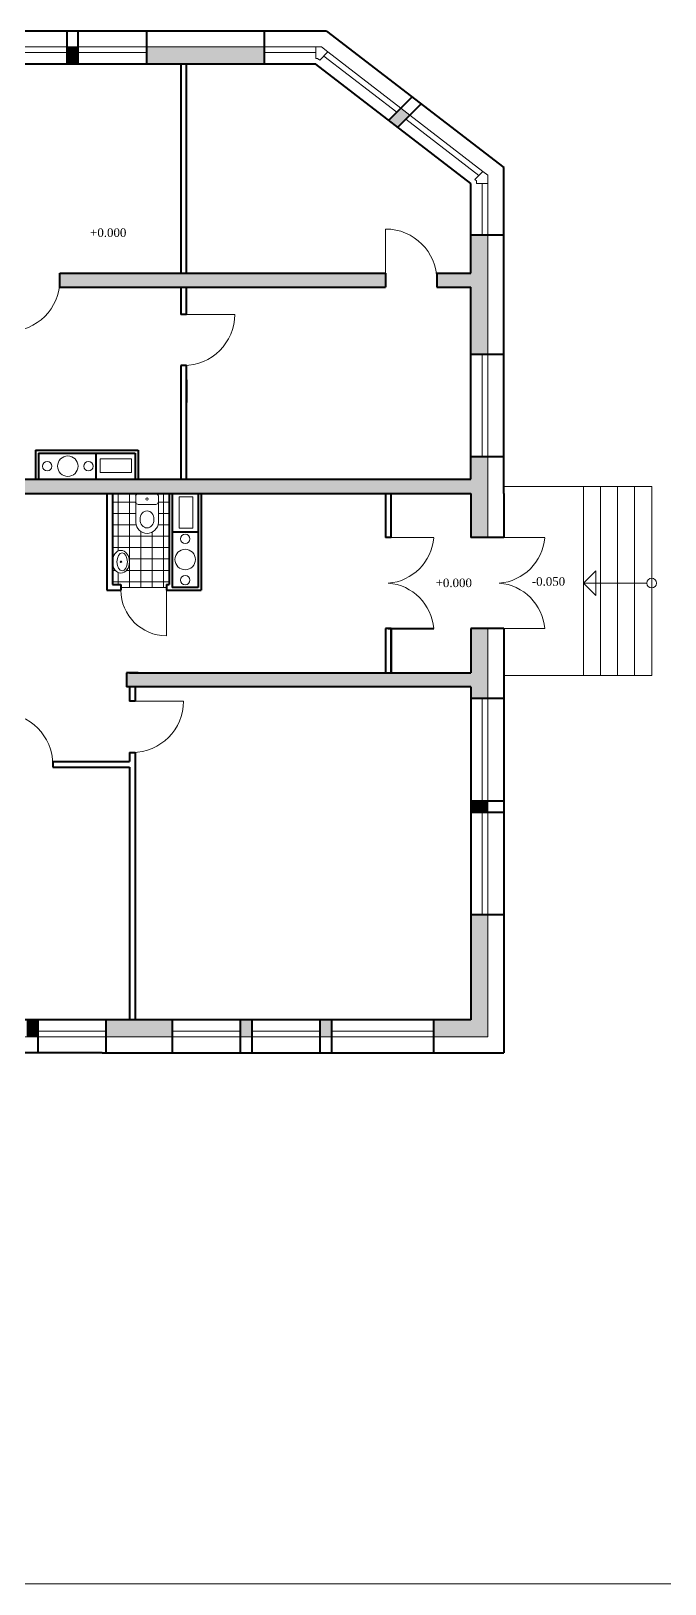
# Model space of a CAD drawing. Header units: millimetres. Extents: x 145836 to 266027, y 108786 to 206069.
# Drawn here: x 223460 to 234603, y 108786 to 136084 of the extents above; entities that cross this region are included whole.
import ezdxf

# ---------------------------------------------------------------- set-up
doc = ezdxf.new("R2010")
doc.units = ezdxf.units.MM
doc.layers.get('0').update_dxf_attribs({"color": 250})
doc.styles.get("Standard").update_dxf_attribs({"font": 'arial.ttf'})

msp = doc.modelspace()

# ---------------------------------------------------------------- hatches: boundary and pattern name
at = {"lineweight": 20}
for points in [[(224290, 135804), (224090, 135804), (224090, 135704), (224090, 135504), (224290, 135504)], [(223580, 118704), (223380, 118704), (223380, 118404), (223580, 118404), (223580, 118504)]]:
    msp.add_hatch(color=256, dxfattribs=at).paths.add_polyline_path(points)
at = {"lineweight": 13}
for points in [[(225490, 135804), (225490, 135704), (225490, 135504), (227565, 135504), (227565, 135804)], [(230119, 134605), (229960, 134727), (229748, 134515), (229907, 134393)], [(231190, 122554), (231190, 122354), (231490, 122354), (231490, 122554)], [(231490, 120554), (231390, 120554), (231190, 120554), (231190, 118704), (230540, 118704), (230540, 118404), (231490, 118404)]]:
    msp.add_hatch(color=256, dxfattribs=at).paths.add_polyline_path(points)
h = msp.add_hatch(color=256, dxfattribs=at)
h.paths.add_polyline_path([(231490, 131704), (231490, 132504), (231390, 132504), (231190, 132504), (231190, 131829), (230593, 131829), (230593, 131704)])
h.paths.add_polyline_path([(231490, 131704), (230593, 131704), (230593, 131579), (231190, 131579), (231190, 130404), (231490, 130404)])
h = msp.add_hatch(color=256, dxfattribs=at)
h.paths.add_polyline_path([(229693, 131704), (229693, 131829), (223965, 131829), (223965, 131704)])
h.paths.add_polyline_path([(229693, 131579), (229693, 131704), (223965, 131704), (223965, 131579)])
at = {"lineweight": 9}
h = msp.add_hatch(color=256, dxfattribs=at)
h.paths.add_polyline_path([(231490, 128604), (231390, 128604), (231190, 128604), (231190, 128204), (227799, 128204), (227924, 128079), (231490, 128079)])
h.paths.add_polyline_path([(231490, 128079), (227799, 128079), (227799, 127954), (231190, 127954), (231190, 127179), (231490, 127179)])
h.paths.add_polyline_path([(227799, 128079), (227674, 128079), (227799, 127954)])
h.paths.add_polyline_path([(227799, 128204), (227799, 128079), (227924, 128079)])
h.paths.add_polyline_path([(227799, 128204), (226190, 128204), (225290, 128204), (223590, 128204), (221190, 128204), (221065, 128204), (221065, 128079), (227799, 128079)])
h.paths.add_polyline_path([(227674, 128079), (224440, 128079), (224440, 127954), (225353, 127954, -0.017084), (225357, 127954), (225640, 127954, -0.017084), (225644, 127954), (225940, 127954), (226450, 127954), (227799, 127954)])
h = msp.add_hatch(color=256, dxfattribs=at)
h.paths.add_polyline_path([(224315, 128079), (221065, 128079), (221065, 127954), (224440, 127954)])
h.paths.add_polyline_path([(224440, 128079), (224315, 128079), (224440, 127954)])
h.paths.add_polyline_path([(221065, 128204), (219550, 128204), (219675, 128079), (221065, 128079)])
at = {"lineweight": 13}
h = msp.add_hatch(color=256, dxfattribs=at)
h.paths.add_polyline_path([(231490, 125579), (231190, 125579), (231190, 125297), (231190, 124804), (229790, 124804), (228236, 124804), (225890, 124804), (225240, 124804), (225240, 124554), (231190, 124554), (231190, 124354), (231490, 124354)])
h.paths.add_polyline_path([(225240, 124804), (225140, 124804), (225140, 124554), (225240, 124554)])
at = {"lineweight": 20}
h = msp.add_hatch(color=256, dxfattribs=at)
h.paths.add_polyline_path([(225940, 118704), (225240, 118704), (225240, 118404), (225940, 118404), (225940, 118504)])
h.paths.add_polyline_path([(225240, 118704), (224780, 118704), (224780, 118404), (225240, 118404)])
at = {"lineweight": 13}
h = msp.add_hatch(color=256, dxfattribs=at)
h.paths.add_polyline_path([(227140, 118404), (227340, 118404), (227340, 118704), (227140, 118704)])
h.paths.add_polyline_path([(228740, 118704), (228540, 118704), (228540, 118404), (228740, 118404)])

# ---------------------------------------------------------------- linework, layer by layer
at = {"lineweight": 40}
for p, q in [((228655, 136084), (221685, 136084)), ((224090, 136084), (224090, 135504)), ((224290, 135504), (224290, 136084)), ((225490, 136084), (225490, 135504)), ((227565, 135504), (227565, 136084)), ((228655, 136084), (231770, 133683)), ((228465, 135504), (222265, 135504)), ((226090, 135504), (226090, 131829)), ((226190, 131829), (226190, 135504)), ((231190, 133404), (228465, 135504)), ((229748, 134515), (230158, 134925)), ((229907, 134393), (230317, 134803)), ((231770, 127954), (231770, 133683)), ((231190, 131829), (231190, 133404)), ((231190, 132504), (231770, 132504)), ((223965, 131579), (223965, 131829)), ((223965, 131829), (229693, 131829)), ((223965, 131579), (229693, 131579)), ((226090, 131579), (226090, 131104)), ((226190, 131104), (226190, 131579)), ((229693, 131829), (229693, 131579)), ((230593, 131829), (230593, 131579)), ((230593, 131829), (231190, 131829)), ((230593, 131579), (231190, 131579)), ((231190, 128204), (231190, 131579)), ((226190, 131104), (226090, 131104)), ((231190, 130404), (231770, 130404)), ((226090, 130204), (226090, 129554)), ((226190, 130204), (226090, 130204)), ((226190, 128204), (226190, 130204)), ((226190, 129954), (226190, 129554)), ((226090, 129554), (226090, 128204)), ((223540, 128714), (225340, 128714)), ((223540, 128714), (223540, 128204)), ((223590, 128664), (225290, 128664)), ((223590, 128664), (223590, 128204)), ((224288, 128664), (225290, 128664)), ((224597, 128664), (224597, 128204)), ((225290, 128664), (225290, 128204)), ((225340, 128714), (225340, 128204)), ((231190, 128604), (231770, 128604)), ((221190, 128204), (223590, 128204)), ((223590, 128204), (225290, 128204)), ((223590, 128204), (225290, 128204)), ((225290, 128204), (226190, 128204)), ((226190, 128204), (231190, 128204)), ((220940, 127954), (225840, 127954)), ((224790, 127954), (224790, 126254)), ((224890, 127954), (225190, 127954)), ((224890, 127954), (224890, 126354)), ((225190, 127954), (225940, 127954)), ((225890, 127954), (225890, 126354)), ((225940, 127954), (226450, 127954)), ((225940, 127954), (225940, 126304)), ((226400, 127954), (226400, 126304)), ((226450, 127954), (231190, 127954)), ((226450, 127954), (226450, 126254)), ((229690, 127954), (229690, 127179)), ((229790, 127179), (229790, 127954)), ((231190, 127954), (231190, 127179)), ((231770, 127954), (231770, 127179)), ((226400, 127277), (225940, 127277)), ((229790, 127179), (229690, 127179)), ((231770, 127179), (231190, 127179)), ((224790, 126254), (225040, 126254)), ((224890, 126354), (225040, 126354)), ((225040, 126354), (225040, 126254)), ((225840, 126354), (225890, 126354)), ((225840, 126354), (225840, 126254)), ((225840, 126254), (225890, 126254)), ((225890, 126254), (226450, 126254)), ((226400, 126304), (225940, 126304)), ((229690, 125579), (229690, 124804)), ((229790, 125579), (229690, 125579)), ((229690, 125579), (229690, 124810)), ((229740, 125579), (230540, 125579)), ((229790, 124804), (229790, 125579)), ((229790, 125579), (229790, 124810)), ((231190, 125579), (231190, 124804)), ((231770, 125579), (231190, 125579)), ((231770, 125579), (231770, 118124)), ((225240, 124804), (225140, 124804)), ((225140, 124804), (225140, 124554)), ((225190, 124804), (225890, 124804)), ((225340, 124804), (225240, 124804)), ((225890, 124804), (228236, 124804)), ((228236, 124804), (231190, 124804)), ((231190, 124554), (225140, 124554)), ((225190, 124554), (225190, 124304)), ((225290, 124554), (225290, 124304)), ((231190, 124554), (231190, 118704)), ((225290, 124304), (225190, 124304)), ((231190, 124354), (231770, 124354)), ((225190, 123404), (225190, 123244)), ((225190, 123404), (225290, 123404)), ((225290, 123404), (225290, 120304)), ((223841, 123244), (225190, 123244)), ((223841, 123244), (223841, 123144)), ((223841, 123144), (225190, 123144)), ((225190, 123144), (225190, 120304)), ((231190, 122554), (231770, 122554)), ((231190, 122354), (231770, 122354)), ((231190, 120554), (231770, 120554)), ((225190, 120304), (225190, 118704)), ((225290, 120304), (225290, 118704)), ((231190, 118704), (221190, 118704)), ((223580, 118704), (223580, 118124)), ((224780, 118124), (224780, 118704)), ((225940, 118704), (225940, 118124)), ((227140, 118124), (227140, 118704)), ((227340, 118704), (227340, 118124)), ((228540, 118124), (228540, 118704)), ((228740, 118704), (228740, 118124)), ((230540, 118124), (230540, 118704)), ((224710, 118124), (221365, 118124)), ((224710, 118124), (231770, 118124))]:
    msp.add_line(p, q, dxfattribs=at)
at = {"lineweight": 20}
for p, q in [((228563, 135804), (221965, 135804)), ((228563, 135804), (228465, 135804)), ((228465, 135804), (228465, 135604)), ((228536, 135574), (228677, 135716)), ((228677, 135716), (228563, 135804)), ((228465, 135604), (228498, 135604)), ((228498, 135604), (228536, 135574)), ((229960, 134727), (230119, 134605)), ((231261, 133474), (231402, 133616)), ((231402, 133616), (231490, 133548)), ((231490, 133548), (231490, 127179)), ((231490, 133548), (231490, 133404)), ((231290, 133452), (231261, 133474)), ((231290, 133404), (231290, 133452)), ((231490, 133404), (231290, 133404)), ((224674, 128326), (224674, 128566)), ((224674, 128566), (225224, 128566)), ((225224, 128326), (224674, 128326)), ((225224, 128566), (225224, 128326)), ((231770, 128079), (234370, 128079)), ((233170, 124754), (233170, 128079)), ((233470, 128079), (233470, 124754)), ((233770, 128079), (233770, 124754)), ((234070, 128079), (234070, 124754)), ((234370, 128079), (234370, 124754)), ((225299, 127916), (225299, 127445)), ((225342, 127763), (225655, 127763)), ((225699, 127916), (225699, 127445)), ((226062, 127343), (226062, 127894)), ((226062, 127894), (226302, 127894)), ((226302, 127894), (226302, 127343)), ((226302, 127343), (226062, 127343)), ((229740, 127179), (230540, 127179)), ((231690, 127179), (232490, 127179)), ((225840, 126254), (225840, 125454)), ((231490, 125579), (231490, 118404)), ((231690, 125579), (232490, 125579)), ((231190, 124804), (229790, 124804)), ((231770, 124754), (234370, 124754)), ((231290, 122354), (231490, 122354)), ((231490, 122354), (231490, 122554)), ((227140, 118404), (227140, 118604)), ((227140, 118404), (227140, 118604)), ((227340, 118404), (227340, 118604)), ((227340, 118604), (227340, 118404)), ((228540, 118404), (228540, 118604)), ((228740, 118604), (228740, 118404)), ((228740, 118604), (228740, 118404)), ((227340, 118404), (227140, 118404)), ((228740, 118404), (228540, 118404))]:
    msp.add_line(p, q, dxfattribs=at)
at = {"color": 252, "lineweight": 13}
for p, q in [((224090, 135804), (222890, 135804)), ((224090, 135704), (222890, 135704)), ((225490, 135804), (224290, 135804)), ((225490, 135704), (224290, 135704)), ((225490, 135704), (225490, 135804)), ((228465, 135804), (227565, 135804)), ((228465, 135704), (227565, 135704)), ((229960, 134727), (228677, 135716)), ((229890, 134656), (228606, 135645)), ((231402, 133616), (230119, 134605)), ((231331, 133545), (230048, 134534)), ((231390, 128604), (231390, 130404)), ((231490, 128604), (231490, 130404)), ((231390, 128604), (231490, 128604)), ((233170, 126379), (233389, 126598)), ((233389, 126598), (233389, 126160)), ((234285, 126379), (233170, 126379)), ((233170, 126379), (233389, 126160)), ((231390, 124354), (231490, 124354)), ((231390, 124354), (231390, 122554)), ((231490, 124354), (231490, 122554)), ((231290, 122354), (231390, 122354)), ((231390, 122354), (231490, 122354)), ((231390, 122354), (231390, 120554)), ((231490, 122354), (231490, 120554)), ((224780, 118504), (223580, 118504)), ((224780, 118504), (224780, 118404)), ((227140, 118504), (225940, 118504)), ((228540, 118504), (227340, 118504)), ((230540, 118504), (228740, 118504)), ((230540, 118404), (230540, 118504)), ((224780, 118404), (223580, 118404)), ((227140, 118404), (225940, 118404)), ((228540, 118404), (227340, 118404)), ((230540, 118404), (228740, 118404))]:
    msp.add_line(p, q, dxfattribs=at)
at = {"color": 252, "lineweight": 20}
for p, q in [((224090, 135804), (224090, 135704)), ((224290, 135804), (224290, 135704)), ((227565, 135804), (227565, 135704)), ((231390, 132504), (231390, 133404)), ((231490, 132504), (231490, 133404)), ((231490, 132504), (231390, 132504)), ((231490, 130404), (231390, 130404)), ((231490, 122554), (231390, 122554)), ((231490, 122554), (231390, 122554)), ((231490, 120554), (231390, 120554)), ((223580, 118404), (223580, 118504)), ((225940, 118404), (225940, 118504))]:
    msp.add_line(p, q, dxfattribs=at)
at = {"lineweight": 13}
for p, q in [((229693, 131704), (229693, 132604)), ((226140, 131104), (227040, 131104)), ((224890, 127804), (225299, 127804)), ((224990, 127954), (224990, 126942)), ((225190, 127954), (225190, 126304)), ((225699, 127804), (225890, 127804)), ((225790, 127954), (225790, 126304)), ((224890, 127604), (225299, 127604)), ((225699, 127604), (225890, 127604)), ((224890, 127404), (225305, 127404)), ((225390, 127286), (225390, 126304)), ((225590, 127276), (225590, 126304)), ((225692, 127404), (225890, 127404)), ((224890, 127204), (225890, 127204)), ((224890, 127004), (225890, 127004)), ((224890, 126804), (224895, 126804)), ((225185, 126804), (225890, 126804)), ((224890, 126604), (224941, 126604)), ((224890, 126404), (225890, 126404)), ((224990, 126565), (224990, 126354)), ((225139, 126604), (225890, 126604)), ((225040, 126304), (225840, 126304)), ((225240, 124304), (226140, 124304)), ((228540, 118604), (228540, 118504)), ((228540, 118504), (228540, 118404)), ((231490, 118404), (221065, 118404)), ((214903, 108786), (266027, 108786))]:
    msp.add_line(p, q, dxfattribs=at)
at = {"lineweight": 20}
for centre, radius in [((224106, 128434), 180), ((223744, 128434), 82.5), ((224469, 128434), 82.5), ((225499, 127856), 21.3), ((226170, 127157), 82.5), ((226170, 126794), 180), ((225040, 126754), 13.2), ((226170, 126432), 82.5)]:
    msp.add_circle(centre, radius, dxfattribs=at)
at = {"color": 252, "lineweight": 13}
msp.add_circle((234370, 126379), 85.3, dxfattribs=at)
at = {"color": 252, "lineweight": 9}
for centre, start, end in [((229693, 131704), 0, 90), ((223065, 131704), 270, 0), ((226140, 131104), 270, 0), ((225240, 124304), 270, 0), ((222941, 123194), 0, 90)]:
    msp.add_arc(centre, 900, start, end, dxfattribs=at)
at = {"lineweight": 20}
for centre, radius, start, end in [((225355, 127893), 61.1, 88.0425, 157.4434), ((225350, 127817), 55.2, 201.9829, 262.3557), ((225642, 127893), 61.1, 22.5566, 91.9575), ((225647, 127817), 55.2, 277.6443, 338.0171), ((225499, 127454), 200, 182.6576, 357.3424)]:
    msp.add_arc(centre, radius, start, end, dxfattribs=at)
at = {"color": 252, "lineweight": 13}
for centre, radius, start, end in [((229669, 127249), 874, 274.6472, 355.3528), ((231619, 127249), 874, 274.6472, 355.3528), ((225840, 126254), 800, 180, 270), ((229669, 125508), 874, 4.6472, 85.3528), ((231619, 125508), 874, 4.6472, 85.3528)]:
    msp.add_arc(centre, radius, start, end, dxfattribs=at)
at = {"lineweight": 20, "extrusion": (0, 0, -1)}
for centre, major_axis, ratio in [((225499, 127500), (0, 150), 0.812428), ((225040, 126754), (0, 200), 0.75), ((225061, 126753), (0, 159), 0.575434)]:
    msp.add_ellipse(centre, major_axis=major_axis, ratio=ratio, dxfattribs=at)

# ---------------------------------------------------------------- texts
at = {"color": 252, "lineweight": 13, "char_height": 150, "width": 809.93, "attachment_point": 1}
for s, insert in [('{\\fTimes New Roman|b0|i0|c0|p18;\\C256;+0\\fTimes New Roman|b0|i0|c0|p18;.000}', (224498, 132615)), ('{\\fTimes New Roman|b0|i0|c0|p18;\\C256;+0\\fTimes New Roman|b0|i0|c0|p18;.000}', (230572, 126459)), ('{\\fTimes New Roman|b0|i0|c204|p18;\\C256;-0\\fTimes New Roman|b0|i0|c0|p18;.050}', (232263, 126484))]:
    msp.add_mtext(s, dxfattribs=dict(at, insert=insert))

doc.saveas('drawing.dxf')
